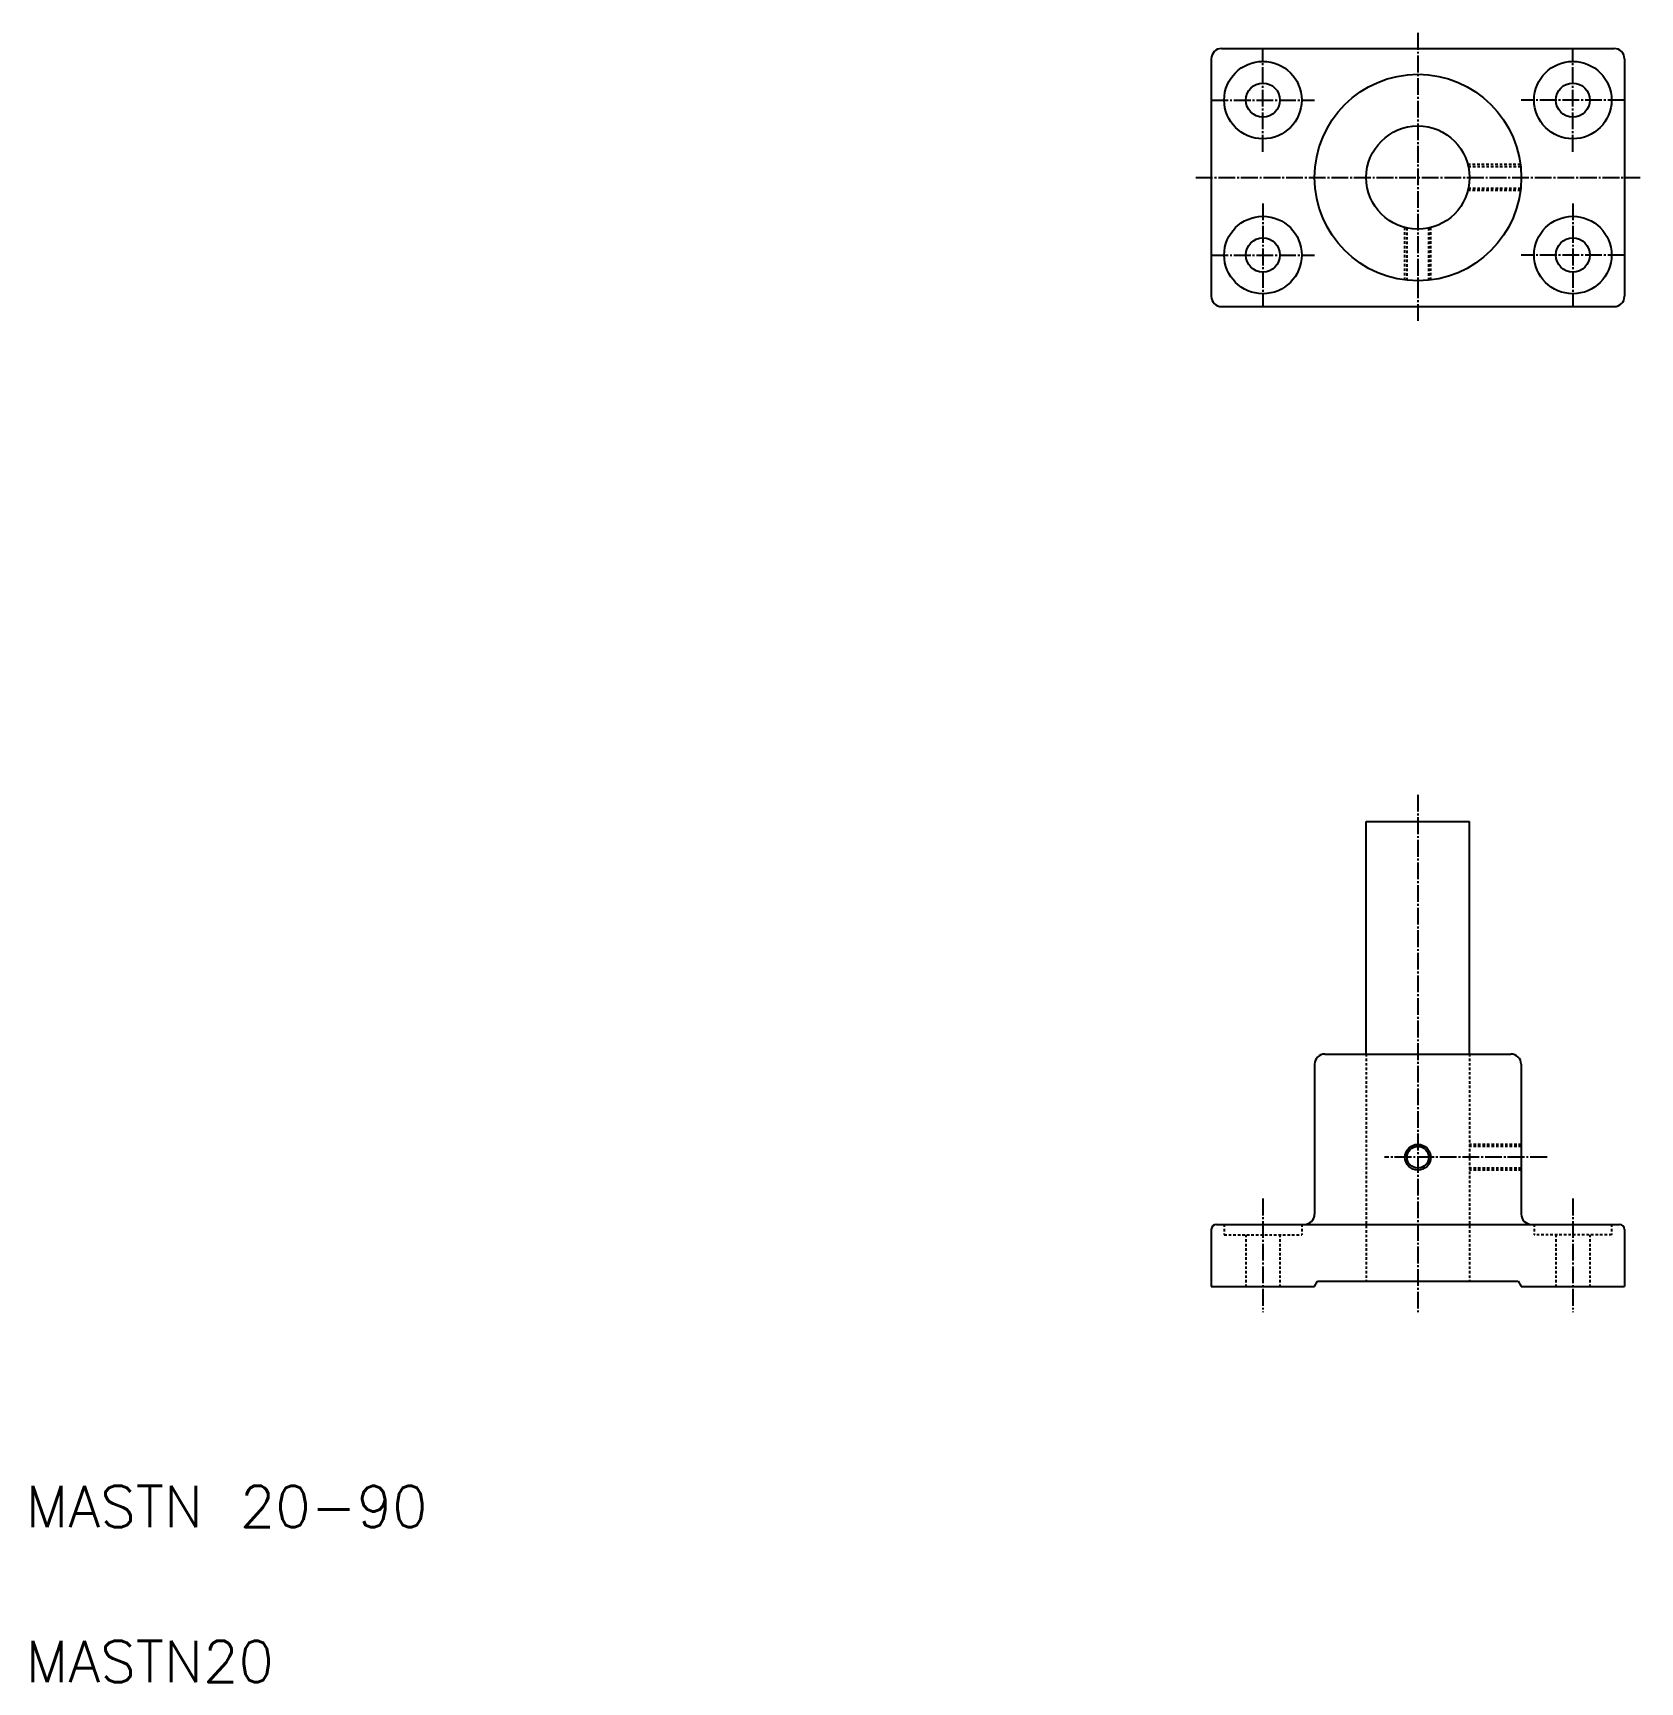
# Model space of a CAD drawing. Extents: x 21 to 332, y 20 to 339.
import ezdxf

# ---------------------------------------------------------------- set-up
doc = ezdxf.new("R2010")
doc.units = 0
doc.header["$LTSCALE"] = 0.25
doc.linetypes.add('CENTER', pattern=[17.5, 13, -1.5, 1.5, -1.5])
doc.linetypes.add('DASHED', pattern=[3.5, 2, -1.5])
doc.layers.get('0').update_dxf_attribs({"linetype": 'CONTINUOUS'})
doc.layers.add('CENTER', color=1, linetype='CENTER')
doc.styles.get("Standard").update_dxf_attribs({"font": 'txt', "bigfont": 'BIGFONT'})

msp = doc.modelspace()

# ---------------------------------------------------------------- linework, layer by layer
for p, q in [((251.49, 336.35), (327.49, 336.35)), ((249.49, 334.35), (249.49, 288.35)), ((329.49, 334.35), (329.49, 288.35)), ((251.49, 286.35), (327.49, 286.35)), ((279.49, 186.62), (299.49, 186.62)), ((279.49, 141.62), (279.49, 186.62)), ((299.49, 141.62), (299.49, 186.62)), ((271.49, 141.62), (307.49, 141.62)), ((279.49, 141.62), (299.49, 141.62)), ((284.49, 141.62), (284.49, 141.62)), ((289.49, 141.62), (289.49, 141.62)), ((269.49, 139.62), (269.49, 110.62)), ((309.49, 139.62), (309.49, 110.62)), ((250.49, 108.62), (328.49, 108.62)), ((249.49, 107.62), (249.49, 96.62)), ((329.49, 107.62), (329.49, 96.62)), ((249.49, 96.62), (269.49, 96.62)), ((269.49, 96.62), (270.07, 97.62)), ((270.07, 97.62), (308.91, 97.62)), ((308.91, 97.62), (309.49, 96.62)), ((309.49, 96.62), (329.49, 96.62))]:
    msp.add_line(p, q)
at = {"color": 3, "linetype": 'DASHED'}
for p, q in [((309.33, 313.85), (299.17, 313.85)), ((309.38, 313.45), (299.27, 313.45)), ((309.33, 308.85), (299.17, 308.85)), ((309.38, 309.25), (299.27, 309.25)), ((286.99, 291.51), (286.99, 301.67)), ((287.39, 291.46), (287.39, 301.57)), ((291.59, 291.46), (291.59, 301.57)), ((291.99, 291.51), (291.99, 301.67)), ((279.49, 141.62), (279.49, 97.62)), ((299.49, 141.62), (299.49, 97.62)), ((309.49, 124.12), (299.49, 124.12)), ((309.49, 123.72), (299.49, 123.72)), ((309.49, 119.52), (299.49, 119.52)), ((309.49, 119.12), (299.49, 119.12)), ((251.99, 108.62), (251.99, 106.62)), ((266.99, 108.62), (266.99, 106.62)), ((311.99, 108.62), (311.99, 106.62)), ((326.99, 108.62), (326.99, 106.62)), ((251.99, 106.62), (266.99, 106.62)), ((256.19, 106.62), (256.19, 96.62)), ((262.79, 106.62), (262.79, 96.62)), ((326.99, 106.62), (311.99, 106.62)), ((316.19, 106.62), (316.19, 96.62)), ((322.79, 106.62), (322.79, 96.62))]:
    msp.add_line(p, q, dxfattribs=at)
for centre, radius in [((259.49, 326.35), 7.5), ((319.49, 326.35), 7.5), ((259.49, 326.35), 3.3), ((289.49, 311.35), 20), ((319.49, 326.35), 3.3), ((289.49, 311.35), 10), ((259.49, 296.35), 7.5), ((319.49, 296.35), 7.5), ((259.49, 296.35), 3.3), ((319.49, 296.35), 3.3), ((289.49, 121.62), 2.1)]:
    msp.add_circle(centre, radius)
at = {"color": 3}
msp.add_circle((289.49, 121.62), 2.5, dxfattribs=at)
for centre, radius, start, end in [((251.49, 334.35), 2, 90, 180), ((327.49, 334.35), 2, 0, 90), ((251.49, 288.35), 2, 180, 270), ((327.49, 288.35), 2, 270, 0), ((271.49, 139.62), 2, 90, 180), ((307.49, 139.62), 2, 0, 90), ((250.49, 107.62), 1, 90, 180), ((267.49, 110.62), 2, 270, 0), ((311.49, 110.62), 2, 180, 270), ((328.49, 107.62), 1, 0, 90)]:
    msp.add_arc(centre, radius, start, end)
at = {"layer": 'CENTER', "color": 1, "linetype": 'CENTER'}
for p, q in [((289.49, 339.35), (289.49, 283.35)), ((259.49, 316.35), (259.49, 336.35)), ((319.49, 316.35), (319.49, 336.35)), ((249.49, 326.35), (269.49, 326.35)), ((329.49, 326.35), (309.49, 326.35)), ((246.49, 311.35), (332.49, 311.35)), ((259.49, 306.35), (259.49, 286.35)), ((319.49, 306.35), (319.49, 286.35)), ((249.49, 296.35), (269.49, 296.35)), ((329.49, 296.35), (309.49, 296.35)), ((289.49, 191.83), (289.49, 91.62)), ((314.49, 121.62), (283.05, 121.62)), ((259.49, 113.62), (259.49, 91.62)), ((319.49, 113.62), (319.49, 91.62))]:
    msp.add_line(p, q, dxfattribs=at)

# ---------------------------------------------------------------- texts
for s, p in [('MASTN 20-90', (20, 50)), ('MASTN20', (20, 20))]:
    msp.add_text(s, height=8).set_placement(p)

doc.saveas('drawing.dxf')
